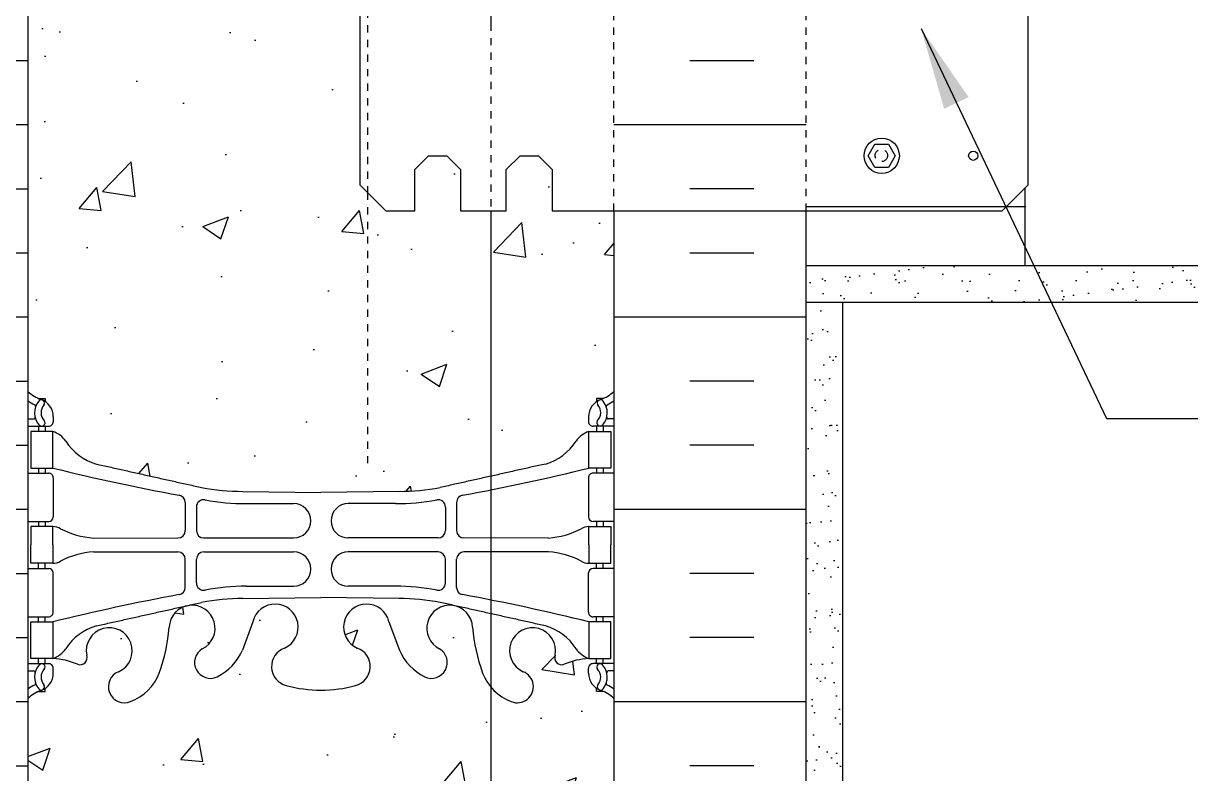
# Model space of a CAD drawing. Header units: inches. Extents: x -99 to -49.8, y 169 to 251.9.
# Drawn here: x -76.98 to -61.04, y 195.07 to 205.31 of the extents above; entities that cross this region are included whole.
import ezdxf

# ---------------------------------------------------------------- set-up
doc = ezdxf.new("R2010")
doc.units = ezdxf.units.IN
doc.header["$LTSCALE"] = 0.5
doc.header["$MEASUREMENT"] = 0
doc.linetypes.add('DASHED2', pattern=[0.375, 0.25, -0.125])
doc.linetypes.add('HIDDEN2', pattern=[0.1875, 0.125, -0.0625])
for name, color, linetype in [('HATCH', 12, 'Continuous'), ('Hidden2', 12, 'HIDDEN2'), ('line25', 2, 'Continuous'), ('LINE3', 3, 'Continuous'), ('LINE50', 5, 'Continuous'), ('LINE9', 9, 'Continuous'), ('TEXT', 4, 'Continuous'), ('Web_Edge', 9, 'Continuous')]:
    doc.layers.add(name, color=color, linetype=linetype)
doc.styles.add('DIM', font='romans.shx', dxfattribs={"width": 0.7})
doc.dimstyles.new('ext_12', dxfattribs={"dimscale": 12, "dimtxt": 0.09375, "dimasz": 0.09375, "dimexe": 0.09375, "dimexo": 0.0625, "dimgap": 0.0625, "dimtad": 1, "dimdec": 1, "dimzin": 3, "dimdsep": 46, "dimlunit": 4, "dimtxsty": 'DIM', "dimcen": 0.09, "dimdle": 0.09375, "dimclrt": 4, "dimadec": 0, "dimazin": 0, "dimtfac": 1, "dimtdec": 1, "dimtmove": 2, "dimatfit": 3, "dimfxl": 1, "dimfrac": 2, "dimtolj": 1, "dimtzin": 0, "dimarcsym": 0})

msp = doc.modelspace()

# ---------------------------------------------------------------- hatches: boundary and pattern name
at = {"layer": 'HATCH'}
h = msp.add_hatch(dxfattribs=at)
h.set_pattern_fill('AR-CONC', color=256, scale=0.5)
h.set_pattern_definition([(49.99999999999999, (0, 0), (3.586300913003767, -0.3137606749129755), [0.375, -4.125]), (355, (0, 0), (-0.693756668065, 3.760960668500059), [0.3, -3.3]), (100.45144446, (0.298858405, -0.02614672), (2.89254423363556, 3.447199954843147), [0.3187009599999999, -3.505710559999999]), (46.18420000000001, (0, 1), (5.336206653357862, -0.8275964039653827), [0.5625, -6.1875]), (96.63563549, (0.444683725, 0.931033465), (4.673309728371142, 4.870593003872752), [0.47805171, -5.258568799999999]), (351.1841639899999, (0, 1), (4.673309725273866, 4.870593001349951), [0.45, -4.950000005]), (21, (0.5, 0.75), (2.984535260592308, -2.013094453326694), [0.375, -4.125]), (326.0000000000001, (0.5, 0.75), (1.216576659607909, 3.625750225234265), [0.3, -3.3]), (71.45144474, (0.74871127, 0.58224213), (4.201111883649856, 1.612655764031769), [0.31870095, -3.50571056]), (37.50000000000001, (0, 0), (0.06079927658645334, 1.664469269156557), [0, -3.26, 0, -3.35, 0, -3.3125]), (7.499999999999999, (0, 0), (1.315347687210743, 1.972058559411801), [0, -1.91, 0, -3.185, 0, -1.2625]), (327.5, (-1.115, 0), (2.669112180862045, -0.1127743586718988), [0, -1.25, 0, -3.9, 0, -5.175]), (317.5, (-1.615, 0), (2.915930846711931, 0.5005249116615886), [0, -1.625, 0, -2.59, 0, -3.675])])
edge = h.paths.add_edge_path()
edge.add_arc((-69.26296042968272, 187.4750825603496), 0.4999999999999817, 46.21088882983793, 66.42182151813208)
edge.add_line((-69.0629604296534, 187.9333401298324), (-69.15296042965396, 187.9333401298255))
edge.add_line((-69.15296042965396, 187.9333401298255), (-69.15296042965669, 187.9750661897496))
edge.add_arc((-69.01296042967272, 188.1821893415326), 0.2500000000000103, 180.0000000030875, 235.94420226186742, ccw=False)
edge.add_line((-69.26296042967273, 188.1821893415191), (-69.26296042967637, 188.2496893415292))
edge.add_arc((-69.20046042967637, 188.2496893415326), 0.06250000000000001, 89.99999999998698, 180.0000000031006, ccw=False)
edge.add_line((-69.20046042967635, 188.3121893415326), (-69.15296042967852, 188.3121893415326))
edge.add_line((-69.15296042967852, 188.3121893415326), (-69.15296042968306, 188.3821893415326))
edge.add_line((-69.15296042968306, 188.3821893415326), (-69.25796042966778, 188.3821893415326))
edge.add_arc((-69.13555177851063, 188.7247932040528), 0.3638149041640495, 214.977513748053, 250.3387412735769, ccw=False)
edge.add_arc((-70.05867067382874, 188.1135631527183), 0.7434990637615243, 32.79191652787925, 73.8107114572156)
edge.add_spline(control_points=[(-69.85137452954145, 188.8275793754876), (-71.28882452954134, 189.1480393754876)], knot_values=[0, 0, 1, 1], degree=1, periodic=0)
edge.add_arc((-71.84516237756515, 186.2164345678702), 2.983926699701151, 79.25461642973025, 90.09946546446804)
edge.add_line((-71.85034247125739, 189.2003567712493), (-72.91695743279402, 189.216109270678))
edge.add_line((-72.91695743279402, 189.216109270678), (-73.98357239433068, 189.2003567712493))
edge.add_arc((-73.98875248802287, 186.2164345678702), 2.983926699701151, 89.90053453553307, 100.7453835702698)
edge.add_spline(control_points=[(-74.54509033604667, 189.1480393754876), (-75.98254033604657, 188.8275793754876)], knot_values=[0, 0, 1, 1], degree=1, periodic=0)
edge.add_arc((-75.77524419175927, 188.1135631527183), 0.7434990637615243, 106.1892885427844, 147.2080834721104)
edge.add_arc((-76.6983630870774, 188.7247932040528), 0.3638149041640544, 289.6612587264252, 325.0224862519694, ccw=False)
edge.add_line((-76.57595443592024, 188.3821893415326), (-76.68095443590495, 188.3821893415326))
edge.add_line((-76.68095443590495, 188.3821893415326), (-76.6809544359095, 188.3121893415326))
edge.add_line((-76.6809544359095, 188.3121893415326), (-76.63345443591166, 188.3121893415326))
edge.add_arc((-76.63345443591164, 188.2496893415326), 0.06250000000000001, -3.100581125181634e-09, 90.00000000001302, ccw=False)
edge.add_line((-76.57095443591164, 188.2496893415292), (-76.57095443591528, 188.1821893415191))
edge.add_arc((-76.82095443591527, 188.1821893415326), 0.2499999999999903, 304.05579773812724, 359.9999999969125, ccw=False)
edge.add_line((-76.68095443593133, 187.9750661897496), (-76.68095443593405, 187.9333401298255))
edge.add_line((-76.68095443593405, 187.9333401298255), (-76.77095443593461, 187.9333401298324))
edge.add_arc((-76.57095443590529, 187.4750825603496), 0.4999999999999814, 113.5781784818679, 133.7891111703084)
edge.add_line((-76.91695743279446, 187.8360284373778), (-76.91695743279446, 186.3176241267081))
edge.add_line((-76.91695743279446, 186.3176241267081), (-74.01610532066745, 186.3176241267081))
edge.add_line((-74.01610532066745, 186.3176241267081), (-73.01610532066745, 187.3176241267081))
edge.add_line((-73.01610532066745, 187.3176241267081), (-73.01610532066745, 185.3176241267081))
edge.add_line((-73.01610532066745, 185.3176241267081), (-72.01610532066745, 186.3176241267081))
edge.add_line((-72.01610532066745, 186.3176241267081), (-68.91695743279448, 186.3176241267081))
edge.add_line((-68.91695743279448, 186.3176241267081), (-68.91695743279448, 187.8360284373787))
h.paths.add_polyline_path([(-68.91695743279448, 194.0627590253792), (-68.91695743279398, 196.0971678050718, 0.08841615068645434), (-69.06296042965344, 196.1944794975259), (-69.15296042965399, 196.194479497519), (-69.15296042965672, 196.2362055574432, -0.2490694201798125), (-69.26296042967276, 196.4433287092126), (-69.2629604296764, 196.5108287092227, -0.4142135623889365), (-69.20046042967638, 196.5733287092261), (-69.15296042967854, 196.5733287092261), (-69.15296042968309, 196.6433287092261), (-69.25796042966839, 196.6433287092261, 0.08534784463998105), (-69.58741995221318, 196.5678101274881, -0.6696014941106417), (-69.71992235096346, 196.6880918241859, 2.087231407567944), (-70.15382178088612, 196.4632745659378, -1), (-70.31725035228916, 196.0547514918659, -0.2134499129915438), (-70.70947611306768, 196.4439519588495, -0.06822591722317979), (-70.8451739359322, 197.0718185008786, 1.75317091024265), (-71.29611152784673, 196.775210365644, -0.9407930192578456), (-71.49962406452543, 196.3919471457633, -0.1730747606229026), (-71.84553238706185, 196.7586041852713), (-71.98817022924167, 197.1454490410034, 1.612473537245968), (-72.41971339376305, 196.7858608412993, -0.7348724129875202), (-72.44281699735308, 196.2748219945952, -0.06847526280401155), (-72.91695743279391, 196.2127590253792, -0.0684752628042168), (-73.39109786823613, 196.2748219945956, -0.7348724129851627), (-73.41420147182541, 196.7858608412992, 1.612473537247223), (-73.8457446363464, 197.1454490410034), (-73.98838247852622, 196.7586041852713, -0.1730747606229988), (-74.33429080106288, 196.3919471457632, -0.9407930192584032), (-74.5378033377411, 196.7752103656441, 1.753170910243025), (-74.9887409296559, 197.0718185008782, -0.06822591722314142), (-75.12443875252039, 196.4439519588495, -0.2134499129908853), (-75.51666451329736, 196.0547514918665, -1), (-75.68009308470229, 196.4632745659376, 2.08723140756924), (-76.11399251462463, 196.688091824186, -0.6696014941072908), (-76.24649491337414, 196.5678101274877, 0.08534784464018956), (-76.57595443591968, 196.6433287092261), (-76.68095443590498, 196.6433287092261), (-76.68095443590953, 196.5733287092261), (-76.63345443591169, 196.5733287092261, -0.4142135623889448), (-76.57095443591167, 196.5108287092227), (-76.57095443591531, 196.4433287092126, -0.2490694201798239), (-76.68095443593135, 196.2362055574432), (-76.68095443593408, 196.194479497519), (-76.77095443593463, 196.1944794975259, 0.08841615068673743), (-76.91695743279449, 196.0971678050714), (-76.91695743279449, 194.0627590253792), (-76.91695743279448, 192.0283502456871, 0.08841615068675071), (-76.77095443593461, 191.9310385532325), (-76.68095443593405, 191.9310385532394), (-76.68095443593133, 191.8893124933153, -0.2490694201798112), (-76.57095443591528, 191.6821893415458), (-76.57095443591164, 191.6146893415357, -0.4142135623889407), (-76.63345443591166, 191.5521893415323), (-76.6809544359095, 191.5521893415323), (-76.68095443590495, 191.4821893415323), (-76.57595443591964, 191.4821893415323, 0.08534784463994134), (-76.246494913375, 191.5577079232703, -0.6696014941110767), (-76.11399251462457, 191.4374262265725, 2.08723140756614), (-75.68009308470154, 191.6622434848205, -1), (-75.5166645132976, 192.070766558892, -0.2134499129909198), (-75.12443875252045, 191.6815660919091, -0.06822591722321909), (-74.98874092965583, 191.0536995498797, 1.753170910241703), (-74.53780333774114, 191.3503076851143, -0.9407930192583428), (-74.33429080106279, 191.7335709049952, -0.1730747606229149), (-73.98838247852626, 191.3669138654873), (-73.84574463634634, 190.9800690097551, 1.612473537246518), (-73.41420147182522, 191.3396572094592, -0.734872412986799), (-73.3910978682352, 191.8506960561631, -0.06847526280406452), (-72.91695743279402, 191.9127590253792, -0.06847526280406131), (-72.44281699735285, 191.8506960561631, -0.7348724129867691), (-72.41971339376275, 191.3396572094592, 1.612473537246661), (-71.98817022924167, 190.9800690097551), (-71.84553238706175, 191.3669138654873, -0.173074760623042), (-71.49962406452488, 191.7335709049954, -0.9407930192578118), (-71.2961115278469, 191.3503076851143, 1.7531709102408), (-70.8451739359322, 191.0536995498794, -0.06822591722324756), (-70.70947611306757, 191.6815660919091, -0.2134499129907827), (-70.31725035229074, 192.0707665588919, -1), (-70.15382178088632, 191.6622434848206, 2.087231407567177), (-69.71992235096344, 191.4374262265726, -0.6696014941048448), (-69.58741995221435, 191.5577079232709, 0.08534784464030597), (-69.25796042966837, 191.4821893415323), (-69.15296042968306, 191.4821893415323), (-69.15296042967852, 191.5521893415323), (-69.20046042967635, 191.5521893415323, -0.4142135623889365), (-69.26296042967637, 191.6146893415357), (-69.26296042967273, 191.6821893415458, -0.2490694201798226), (-69.15296042965669, 191.8893124933153), (-69.15296042965396, 191.9310385532394), (-69.0629604296534, 191.9310385532325, 0.08841615068609064), (-68.91695743279448, 192.0283502456862)])
edge = h.paths.add_edge_path()
edge.add_line((-72.3859744296058, 203.1091091947822), (-72.3859744296058, 207.2082673504387))
edge.add_line((-72.3859744296058, 207.2082673504387), (-72.91695743279399, 207.216109270678))
edge.add_line((-72.91695743279399, 207.216109270678), (-73.98357239433076, 207.2003567712493))
edge.add_arc((-73.98875248802293, 204.2164345678702), 2.983926699701129, 89.90053453553361, 100.7453835702683)
edge.add_spline(control_points=[(-74.5450903360467, 207.1480393754876), (-75.9825403360466, 206.8275793754876)], knot_values=[0, 0, 1, 1], degree=1, periodic=0)
edge.add_arc((-75.77524419175928, 206.1135631527183), 0.7434990637615244, 106.1892885427834, 147.2080834721031)
edge.add_arc((-76.69836308707744, 206.7247932040528), 0.3638149041640706, 289.66125872642726, 325.02248625198683, ccw=False)
edge.add_line((-76.57595443592027, 206.3821893415326), (-76.68095443590498, 206.3821893415326))
edge.add_line((-76.68095443590498, 206.3821893415326), (-76.68095443590953, 206.3121893415326))
edge.add_line((-76.68095443590953, 206.3121893415326), (-76.63345443591169, 206.3121893415326))
edge.add_arc((-76.63345443591167, 206.2496893415326), 0.06250000000000001, -3.100581125181634e-09, 90.00000000001302, ccw=False)
edge.add_line((-76.57095443591167, 206.2496893415292), (-76.57095443591531, 206.1821893415191))
edge.add_arc((-76.8209544359153, 206.1821893415326), 0.2499999999999885, 304.05579773812724, 359.9999999969125, ccw=False)
edge.add_line((-76.68095443593135, 205.9750661897496), (-76.68095443593408, 205.9333401298255))
edge.add_line((-76.68095443593408, 205.9333401298255), (-76.77095443593463, 205.9333401298324))
edge.add_arc((-76.5709544359053, 205.4750825603496), 0.4999999999999971, 113.5781784818679, 133.7891111703096)
edge.add_line((-76.91695743279449, 205.8360284373778), (-76.91695743279449, 200.2894896133806))
edge.add_arc((-76.57095443590532, 200.6504354904089), 0.4999999999999974, 226.2108888296916, 246.4218215181336)
edge.add_line((-76.77095443593463, 200.1921779209261), (-76.68095443593408, 200.1921779209329))
edge.add_line((-76.68095443593408, 200.1921779209329), (-76.68095443593135, 200.1504518610088))
edge.add_arc((-76.82095443591533, 199.9433287092259), 0.2500000000000085, 3.087507138843648e-09, 55.94420226186742, ccw=False)
edge.add_line((-76.57095443591531, 199.9433287092394), (-76.57095443591167, 199.8758287092293))
edge.add_arc((-76.63345443591167, 199.8758287092259), 0.06250000000000001, -90.00000000001302, 3.100524281762773e-09, ccw=False)
edge.add_line((-76.63345443591169, 199.8133287092259), (-76.68095443590953, 199.8133287092259))
edge.add_line((-76.68095443590953, 199.8133287092259), (-76.68095443590498, 199.7433287092259))
edge.add_line((-76.68095443590498, 199.7433287092259), (-76.57595443592027, 199.7433287092259))
edge.add_arc((-76.69836308707748, 199.4007248467057), 0.3638149041640706, 34.97751374790272, 70.33874127356643, ccw=False)
edge.add_arc((-75.7752441917593, 200.0119548980402), 0.7434990637615243, 212.7919165279498, 253.8107114572178)
edge.add_spline(control_points=[(-75.9825403360466, 199.2979386752708), (-74.5450903360467, 198.9774786752708)], knot_values=[0, 0, 1, 1], degree=1, periodic=0)
edge.add_arc((-73.9887524880229, 201.9090834828881), 2.983926699701062, 259.2546164297302, 270.0994654644683)
edge.add_line((-73.98357239433064, 198.9251612795092), (-72.91695743279408, 198.9094087800805))
edge.add_line((-72.91695743279408, 198.9094087800805), (-71.85034247125742, 198.9251612795092))
edge.add_arc((-71.84516237756517, 201.9090834828882), 2.983926699701136, 269.900534535532, 280.7453835702698)
edge.add_spline(control_points=[(-71.28882452954137, 198.9774786752708), (-69.85137452954147, 199.2979386752708)], knot_values=[0, 0, 1, 1], degree=1, periodic=0)
edge.add_arc((-70.05867067382876, 200.0119548980402), 0.7434990637615241, 286.1892885427833, 327.2080834721286)
edge.add_arc((-69.13555177851063, 199.4007248467056), 0.3638149041640706, 109.66125872642581, 145.0224862519285, ccw=False)
edge.add_line((-69.2579604296678, 199.7433287092259), (-69.15296042968309, 199.7433287092259))
edge.add_line((-69.15296042968309, 199.7433287092259), (-69.15296042967854, 199.8133287092259))
edge.add_line((-69.15296042967854, 199.8133287092259), (-69.20046042967638, 199.8133287092259))
edge.add_arc((-69.2004604296764, 199.8758287092259), 0.06250000000000001, 179.9999999968994, 270.000000000013, ccw=False)
edge.add_line((-69.2629604296764, 199.8758287092293), (-69.26296042967276, 199.9433287092394))
edge.add_arc((-69.01296042967277, 199.9433287092259), 0.2499999999999884, 124.05579773812721, 179.9999999969125, ccw=False)
edge.add_line((-69.15296042965672, 200.1504518610088), (-69.15296042965399, 200.1921779209329))
edge.add_line((-69.15296042965399, 200.1921779209329), (-69.06296042965344, 200.1921779209261))
edge.add_arc((-69.26296042968275, 200.6504354904089), 0.499999999999998, 293.5781784818664, 313.7891111704985)
edge.add_line((-68.91695743279237, 200.2894896133817), (-68.91695743279237, 202.755555804189))
edge.add_line((-68.91695743279237, 202.755555804189), (-69.76097442960557, 202.7555558041891))
edge.add_line((-69.76097442960557, 202.7555558041891), (-69.76097442960557, 203.318055804189))
edge.add_line((-69.76097442960557, 203.318055804189), (-69.94847442960557, 203.505555804189))
edge.add_line((-69.94847442960557, 203.505555804189), (-70.19847442960557, 203.5055558041891))
edge.add_line((-70.19847442960557, 203.5055558041891), (-70.38597442960557, 203.3180558041891))
edge.add_line((-70.38597442960557, 203.3180558041891), (-70.38597442960557, 202.7555558041891))
edge.add_line((-70.38597442960557, 202.7555558041891), (-71.0109744296056, 202.7555558041891))
edge.add_line((-71.0109744296056, 202.7555558041891), (-71.01097442960557, 203.318055804189))
edge.add_line((-71.01097442960557, 203.318055804189), (-71.19847442960557, 203.505555804189))
edge.add_line((-71.19847442960557, 203.505555804189), (-71.44847442960557, 203.505555804189))
edge.add_line((-71.44847442960557, 203.505555804189), (-71.63597442960557, 203.318055804189))
edge.add_line((-71.63597442960557, 203.318055804189), (-71.63597442960557, 202.7555558041891))
edge.add_line((-71.63597442960557, 202.7555558041891), (-72.03242103901246, 202.7555558041888))
edge.add_line((-72.03242103901246, 202.7555558041888), (-72.3859744296058, 203.1091091947822))
edge = h.paths.add_edge_path(flags=17)
edge.add_spline(control_points=[(-69.87695743279173, 206.833282737118), (-71.28882452954137, 207.1480393754876)], knot_values=[0.01779742130178727, 0.01779742130178727, 1, 1], degree=1, periodic=0)
edge.add_arc((-71.84516237756564, 204.2164345678703), 2.983926699701185, 79.25461642972067, 80.97247137817307)
edge.add_line((-71.37695743279173, 207.1633995623822), (-71.3769574327917, 205.5627590253793))
edge.add_line((-71.3769574327917, 205.5627590253793), (-71.1269574327917, 205.3127590253793))
edge.add_line((-71.1269574327917, 205.3127590253793), (-70.12695743279173, 205.3127590253793))
edge.add_line((-70.12695743279173, 205.3127590253793), (-69.87695743279173, 205.5627590253793))
edge.add_line((-69.87695743279173, 205.5627590253793), (-69.87695743279173, 206.833282737118))
h.paths.add_polyline_path([(-68.79195743279229, 210.9966832688065), (-68.79195743279229, 212.0627590253791), (-77.04195743279458, 212.0627590253793), (-77.04195743279458, 210.9966832688066), (-76.45865773388859, 210.4133835699004), (-73.5112890930211, 209.8871757181858, -0.02347936990630944), (-73.37416105335791, 209.8552359864414, -0.06596473459090901), (-72.91695743279315, 209.9127590253792, -0.06847526280372124), (-72.44281699735431, 209.8506960561635, -0.7348724129901689), (-72.41971339376344, 209.3396572094589, 0.1205115288224305), (-72.53781977591731, 209.2488615759505, -0.09306446429773156), (-72.31901634665044, 208.7403448084114, 0.3704972861511366), (-71.98817022924167, 208.9800690097551), (-71.84553238706185, 209.3669138654871, -0.1730747606232576), (-71.4996240645245, 209.7335709049955, -0.9407930192563716), (-71.2961115278473, 209.3503076851142, 1.753170910239716), (-70.84517393593222, 209.0536995498795, -0.06822591722319189), (-70.70947611306775, 209.6815660919087, -0.2134499129900382), (-70.31725035229294, 210.0707665588911, -1), (-70.15382178088626, 209.6622434848206, 2.087231407567714), (-69.71992235096349, 209.4374262265726, -0.6696014941007381), (-69.58741995221526, 209.5577079232713, 0.08534784464054589), (-69.2579604296684, 209.4821893415323), (-69.15296042968309, 209.4821893415323), (-69.15296042967854, 209.5521893415324), (-69.20046042967638, 209.5521893415323, -0.4142135623889656), (-69.2629604296764, 209.6146893415357), (-69.26296042967276, 209.6821893415458, -0.2490694201798201), (-69.15296042965672, 209.8893124933153), (-69.15296042965399, 209.9310385532394), (-69.06296042965344, 209.9310385532325, 0.08841615068758168), (-68.91695743279237, 210.0283502456882), (-68.91695743279237, 210.5627590253791), (-68.79195743279229, 210.5627590253791), (-68.79195743279229, 210.8199065735085), (-69.79954628218383, 209.8123177241152), (-69.92824584453581, 209.7720065094149), (-69.88793462983637, 209.900706071762)])
h.paths.add_polyline_path([(-73.511289093023, 209.8871757181862), (-76.4586577338886, 210.4133835699004), (-75.9459802357505, 209.9007060717621), (-75.90566902105105, 209.772006509415), (-76.03436858340304, 209.8123177241153), (-76.67385454795102, 210.4518036886645), (-76.91695743279449, 210.4952060120133), (-76.91695743279449, 210.0283502456871, 0.08841615068673454), (-76.77095443593463, 209.9310385532325), (-76.68095443593408, 209.9310385532394), (-76.68095443593135, 209.8893124933153, -0.2490694201798088), (-76.57095443591531, 209.6821893415458), (-76.57095443591167, 209.6146893415357, -0.4142135623889365), (-76.63345443591169, 209.5521893415323), (-76.68095443590953, 209.5521893415323), (-76.68095443590498, 209.4821893415323), (-76.57595443591966, 209.4821893415323, 0.0853478446399523), (-76.24649491337497, 209.5577079232704, -0.6696014941121263), (-76.11399251462466, 209.4374262265723, 2.087231407574027), (-75.68009308470343, 209.6622434848213, -1), (-75.51666451330009, 210.070766558893, -0.2134499129923061), (-75.12443875252013, 209.6815660919082, -0.06822591722312163), (-74.98874092965586, 209.0536995498796, 1.753170910240549), (-74.53780333774087, 209.3503076851142, -0.9407930192584124), (-74.33429080106386, 209.7335709049957, -0.1730747606233705), (-73.98838247852622, 209.3669138654871), (-73.8457446363464, 208.9800690097551, 1.612473537250082), (-73.41420147182622, 209.3396572094596, -0.7348724129833379), (-73.39109786823653, 209.8506960561628, -0.002499239268321315), (-73.37416105335792, 209.8552359864414, 0.02347936990662765)])
edge = h.paths.add_edge_path()
edge.add_arc((-69.26296042968056, 235.3616975239035), 0.5000000000000095, 46.210888829839, 66.42182151813486)
edge.add_line((-69.06296042965126, 235.8199550933863), (-69.1529604296518, 235.8199550933794))
edge.add_line((-69.1529604296518, 235.8199550933794), (-69.15296042965453, 235.8616811533036))
edge.add_arc((-69.01296042967056, 236.0688043050865), 0.2500000000000104, 180.0000000030875, 235.94420226186742, ccw=False)
edge.add_line((-69.26296042967057, 236.068804305073), (-69.26296042967421, 236.1363043050831))
edge.add_arc((-69.20046042967421, 236.1363043050865), 0.06250000000000001, 89.99999999998698, 180.0000000030745, ccw=False)
edge.add_line((-69.2004604296742, 236.1988043050865), (-69.15296042967636, 236.1988043050865))
edge.add_line((-69.15296042967636, 236.1988043050865), (-69.1529604296809, 236.2688043050865))
edge.add_line((-69.1529604296809, 236.2688043050865), (-69.25796042966562, 236.2688043050865))
edge.add_arc((-69.13555177850806, 236.6114081676066), 0.3638149041640513, 214.9775137469862, 250.3387412735083, ccw=False)
edge.add_arc((-70.05867067382658, 236.0001781162722), 0.7434990637615252, 32.79191652837439, 73.81071145722042)
edge.add_spline(control_points=[(-69.85137452953929, 236.7141943390415), (-71.28882452953918, 237.0346543390415)], knot_values=[0, 0, 1, 1], degree=1, periodic=0)
edge.add_arc((-71.84516237756299, 234.1030495314241), 2.983926699701161, 79.25461642972955, 90.0994654644664)
edge.add_line((-71.85034247125515, 237.0869717348032), (-72.9169574327919, 237.1027242342319))
edge.add_line((-72.9169574327919, 237.1027242342319), (-73.98357239432832, 237.0869717348032))
edge.add_arc((-73.98875248802068, 234.1030495314242), 2.983926699701087, 89.9005345355298, 100.7453835702735)
edge.add_spline(control_points=[(-74.54509033604451, 237.0346543390415), (-75.98254033604441, 236.7141943390415)], knot_values=[0, 0, 1, 1], degree=1, periodic=0)
edge.add_arc((-75.77524419175705, 236.0001781162722), 0.7434990637615253, 106.1892885427918, 147.2080834720351)
edge.add_arc((-76.69836308707525, 236.6114081676067), 0.3638149041640558, 289.66125872642726, 325.0224862521296, ccw=False)
edge.add_line((-76.57595443591808, 236.2688043050865), (-76.68095443590279, 236.2688043050865))
edge.add_line((-76.68095443590279, 236.2688043050865), (-76.68095443590734, 236.1988043050865))
edge.add_line((-76.68095443590734, 236.1988043050865), (-76.6334544359095, 236.1988043050865))
edge.add_arc((-76.63345443590948, 236.1363043050865), 0.06250000000000001, -3.074489995924523e-09, 90.00000000001302, ccw=False)
edge.add_line((-76.57095443590948, 236.1363043050831), (-76.57095443591312, 236.068804305073))
edge.add_arc((-76.82095443591311, 236.0688043050865), 0.2499999999999903, 304.05579773812724, 359.9999999969125, ccw=False)
edge.add_line((-76.68095443592917, 235.8616811533036), (-76.6809544359319, 235.8199550933794))
edge.add_line((-76.6809544359319, 235.8199550933794), (-76.77095443593244, 235.8199550933863))
edge.add_arc((-76.57095443590313, 235.3616975239035), 0.5000000000000094, 113.5781784818651, 133.7891111703061)
edge.add_line((-76.9169574327923, 235.7226434009318), (-76.9169574327923, 232.9493739889332))
edge.add_line((-76.9169574327923, 232.9493739889332), (-75.2919574327923, 232.9493739889333))
edge.add_line((-75.2919574327923, 232.9493739889333), (-75.2919574327923, 232.9993739889333))
edge.add_line((-75.2919574327923, 232.9993739889333), (-73.34195743279248, 232.9993739889333))
edge.add_arc((-73.34195743279248, 233.1243739889333), 0.125, 270, 360)
edge.add_line((-73.21695743279248, 233.1243739889333), (-73.21695743279248, 233.1993739889336))
edge.add_arc((-72.91695743279253, 233.1993739889336), 0.2999999999999545, 0, 180, ccw=False)
edge.add_line((-72.61695743279257, 233.1993739889336), (-72.61695743279257, 233.1243739889333))
edge.add_arc((-72.49195743279257, 233.1243739889333), 0.1250000000000009, 180, 270)
edge.add_line((-72.49195743279257, 232.9993739889333), (-70.5419574327923, 232.9993739889333))
edge.add_line((-70.5419574327923, 232.9993739889333), (-70.5419574327923, 232.9493739889335))
edge.add_line((-70.5419574327923, 232.9493739889335), (-68.9169574327923, 232.9493739889336))
edge.add_line((-68.9169574327923, 232.9493739889336), (-68.9169574327923, 235.7226434009326))
h.paths.add_polyline_path([(-68.9169574327923, 241.9493739889331), (-68.9169574327923, 243.9837827686262, 0.08841615068610353), (-69.06296042965127, 244.0810944610798), (-69.1529604296518, 244.081094461073), (-69.15296042965453, 244.1228205209971, -0.2490694201798143), (-69.26296042967057, 244.3299436727665), (-69.26296042967421, 244.3974436727767, -0.4142135623889365), (-69.2004604296742, 244.45994367278), (-69.15296042967636, 244.45994367278), (-69.1529604296809, 244.52994367278), (-69.25796042966616, 244.52994367278, 0.08534784464038232), (-69.5874199522124, 244.4544250910413, -0.6696014941375972), (-69.71992235095999, 244.5747067877462, 2.087231407517782), (-70.15382178088858, 244.3498895294936, -1), (-70.31725035234123, 243.9413664554403, -0.2134499129697651), (-70.70947611306606, 244.330566922405, -0.0682259172229921), (-70.84517393593, 244.9584334644324, 1.753170910265039), (-71.29611152783764, 244.6618253291937, -0.9407930192416205), (-71.4996240645251, 244.2785621093182, -0.1730747606222016), (-71.84553238705968, 244.6452191488253), (-71.98817022923949, 245.0320640045572, 1.612473537237519), (-72.41971339376329, 244.6724758048541, -0.7348724130204608), (-72.44281699737, 244.161436958144, -0.06847526280073828), (-72.91695743278868, 244.0993739889331, -0.06847526280343354), (-73.39109786822571, 244.1614369581473, -0.7348724130104817), (-73.41420147181634, 244.6724758048561, 1.612473537225608), (-73.8457446363442, 245.0320640045573), (-73.98838247852404, 244.6452191488252, -0.1730747606206864), (-74.33429080105448, 244.2785621093199, -0.9407930192736779), (-74.53780333773946, 244.6618253291978, 1.753170910243384), (-74.98874092965367, 244.9584334644327, -0.0682259172232329), (-75.12443875251833, 244.3305669224031, -0.2134499129935072), (-75.5166645133017, 243.9413664554178, -1), (-75.68009308471038, 244.349889529487, 2.087231407608283), (-76.11399251462305, 244.5747067877415, -0.6696014941921857), (-76.24649491338927, 244.4544250910489, 0.08534784463543163), (-76.57595443591742, 244.52994367278), (-76.68095443590279, 244.52994367278), (-76.68095443590734, 244.45994367278), (-76.6334544359095, 244.45994367278, -0.4142135623889219), (-76.57095443590948, 244.3974436727767), (-76.57095443591312, 244.3299436727665, -0.2490694201798144), (-76.68095443592917, 244.1228205209971), (-76.6809544359319, 244.081094461073), (-76.77095443593242, 244.0810944610798, 0.08841615068673704), (-76.9169574327923, 243.9837827686253), (-76.9169574327923, 241.9493739889331), (-76.9169574327923, 239.914965209241, 0.08841615068673754), (-76.77095443593245, 239.8176535167864), (-76.6809544359319, 239.8176535167933), (-76.68095443592917, 239.7759274568692, -0.2490694201798218), (-76.57095443591312, 239.5688043050997), (-76.57095443590948, 239.5013043050896, -0.4142135623889365), (-76.6334544359095, 239.4388043050863), (-76.68095443590734, 239.4388043050863), (-76.68095443590279, 239.3688043050863), (-76.57595443591751, 239.3688043050863, 0.08534784463843559), (-76.2464949133783, 239.4443228868217, -0.6696014941228596), (-76.11399251462198, 239.3240411901286, 2.08723140757684), (-75.68009308469969, 239.5488584483745, -1), (-75.51666451334891, 239.9573815224661, -0.2134499130130259), (-75.12443875251826, 239.568181055463, -0.06822591722306699), (-74.98874092965374, 238.940314513435, 1.753170910240793), (-74.5378033377373, 239.2369226486672, -0.9407930192702132), (-74.3342908010489, 239.6201858685431, -0.1730747606183956), (-73.98838247852409, 239.2535288290412), (-73.8457446363442, 238.866683973309, 1.612473537256133), (-73.41420147182583, 239.2262721730141, -0.7348724128753228), (-73.39109786830308, 239.7373110196979, -0.06847526281426061), (-72.91695743279327, 239.7993739889332, -0.06847526280502633), (-72.44281699734555, 239.7373110197157, -0.7348724129810951), (-72.41971339376163, 239.2262721730127, 1.612473537243395), (-71.98817022923951, 238.8666839733089), (-71.84553238705959, 239.2535288290412, -0.1730747606240959), (-71.49962406451985, 239.6201858685505, -0.9407930192532266), (-71.29611152784284, 239.2369226486692, 1.753170910275227), (-70.84517393592935, 238.9403145134422, -0.06822591722276297), (-70.70947611306383, 239.5681810554671, -0.213449912994966), (-70.31725035227457, 239.9573815224514, -1), (-70.15382178084236, 239.5488584483929, 2.087231407738955), (-69.7199223509597, 239.3240411901221, -0.6696014940496519), (-69.58741995222826, 239.4443228868315, 0.08534784464471418), (-69.25796042966618, 239.3688043050863), (-69.1529604296809, 239.3688043050863), (-69.15296042967636, 239.4388043050863), (-69.20046042967418, 239.4388043050863, -0.4142135623890114), (-69.26296042967421, 239.5013043050896), (-69.26296042967057, 239.5688043050997, -0.2490694201798143), (-69.15296042965453, 239.7759274568692), (-69.1529604296518, 239.8176535167933), (-69.06296042965124, 239.8176535167864, 0.08841615068609969), (-68.9169574327923, 239.9149652092401)])
h = msp.add_hatch(dxfattribs=at)
h.set_pattern_fill('INSUL', color=256, scale=7, style=0)
h.set_pattern_definition([(0, (-3003.078539144279, -202.9467550373324), (0, 2.625), []), (0, (-3003.078539144279, -202.0717550373324), (0, 2.625), [0.875, -0.875]), (0, (-3003.078539144279, -201.1967550373324), (0, 2.625), [0.875, -0.875])])
h.paths.add_polyline_path([(-79.54195743279449, 194.0627590253792), (-79.10445743279449, 194.0627590253792), (-79.10445743279449, 194.5627590253792), (-77.60445743279449, 194.5627590253792), (-77.60445743279449, 194.0627590253792), (-76.91695743279449, 194.0627590253792), (-76.91695743279449, 210.5627590253792), (-79.54195743279449, 210.5627590253792)])
h = msp.add_hatch(dxfattribs=at)
h.set_pattern_fill('AR-SAND', color=256, scale=0.25, style=0)
h.set_pattern_definition([(37.50000000000001, (-177.387052597231, 81.63526676398682), (-0.01574833952740204, 0.4817059422532897), [0, -0.38, 0, -0.425, 0, -0.40625]), (7.499999999999999, (-177.387052597231, 81.63526676398682), (0.4424441763169318, 0.7055365163074351), [0, -0.205, 0, -0.3425, 0, -0.13125]), (327.5, (-177.694552597231, 81.63526676398682), (0.7785354654378738, 0.001414763384241124), [0, -0.125, 0, -0.45, 0, -0.5875]), (317.5, (-177.694552597231, 81.63526676398682), (0.7515316511430733, 0.2194188912335623), [0, -0.0625, 0, -0.295, 0, -0.3375])])
h.paths.add_polyline_path([(-56.87937318540075, 201.5055558041889), (-56.87937318540074, 202.0055558041889), (-66.3009744296062, 202.0055558041889), (-66.30097442960619, 201.5055558041889)])
h = msp.add_hatch(dxfattribs=at)
h.set_pattern_fill('AR-SAND', color=256, scale=0.25, style=0)
h.set_pattern_definition([(37.50000000000001, (0.6766743495207237, 18.2879006292593), (-0.01574833952740204, 0.4817059422532897), [0, -0.38, 0, -0.425, 0, -0.40625]), (7.499999999999999, (0.6766743495207237, 18.2879006292593), (0.4424441763169318, 0.7055365163074351), [0, -0.205, 0, -0.3425, 0, -0.13125]), (327.5, (0.3691743495207191, 18.2879006292593), (0.7785354654378738, 0.001414763384241124), [0, -0.125, 0, -0.45, 0, -0.5875]), (317.5, (0.3691743495207191, 18.2879006292593), (0.7515316511430733, 0.2194188912335623), [0, -0.0625, 0, -0.295, 0, -0.3375])])
h.paths.add_polyline_path([(-65.79195743279237, 201.5055558041889), (-66.29195743279466, 201.5055558041889), (-66.29195743279448, 194.0627590253791), (-66.29195743279448, 186.3176241267081), (-65.79195743279237, 186.317624126708)])

# ---------------------------------------------------------------- linework, layer by layer
at = {"layer": 'HATCH', "linetype": 'HIDDEN2'}
msp.add_line((-70.59650681383621, 205.3127590253788), (-70.59650681383621, 202.7555558041886), dxfattribs=at)
at = {"layer": 'HATCH'}
for p, q in [((-67.00537572130925, 204.8032449626679), (-67.88037572130925, 204.8032449626679)), ((-66.29195743279452, 203.9282449626679), (-68.91695743279452, 203.9282449626679)), ((-67.00537572130925, 203.0532449626678), (-67.88037572130925, 203.0532449626678)), ((-67.00537572130925, 202.1782449626679), (-67.88037572130925, 202.1782449626679)), ((-66.29195743279452, 201.3032449626679), (-68.91695743279452, 201.3032449626679)), ((-67.00537572130925, 200.4282449626678), (-67.88037572130925, 200.4282449626678)), ((-67.00537572130925, 199.5532449626679), (-67.88037572130925, 199.5532449626679)), ((-66.29195743279452, 198.6782449626679), (-68.91695743279452, 198.6782449626679)), ((-67.00537572130925, 197.8032449626678), (-67.88037572130925, 197.8032449626678)), ((-67.00537572130925, 196.9282449626679), (-67.88037572130925, 196.9282449626679)), ((-66.29195743279452, 196.0532449626679), (-68.91695743279452, 196.0532449626679)), ((-67.00537572130925, 195.1782449626678), (-67.88037572130925, 195.1782449626678))]:
    msp.add_line(p, q, dxfattribs=at)
at = {"layer": 'Hidden2'}
for p, q in [((-72.28262052300957, 208.0897018975931), (-72.28262052300957, 203.005755288186)), ((-72.28262052300957, 203.005755288186), (-72.28262052300957, 199.3081686755407))]:
    msp.add_line(p, q, dxfattribs=at)
at = {"layer": 'Hidden2', "linetype": 'HIDDEN2'}
msp.add_line((-70.59650681383621, 205.3127590253788), (-70.59650681383621, 202.7555558041886), dxfattribs=at)
at = {"layer": 'line25'}
for p, q in [((-76.91695743279449, 210.5627590253792), (-76.91695743279449, 194.0627590253792)), ((-63.30097442960621, 202.0055558041889), (-63.30097442960621, 203.0691091947814)), ((-68.91695743279237, 202.755555804189), (-68.91695743279237, 194.0627590253792)), ((-66.29195743279237, 202.8127590253791), (-63.29195743279237, 202.8127590253791)), ((-66.30097442960621, 202.0055558041889), (-56.87937318540072, 202.0055558041889))]:
    msp.add_line(p, q, dxfattribs=at)
msp.add_lwpolyline([(-72.3859744296058, 208.402002413596), (-72.3859744296058, 203.1091091947822), (-72.03242103901246, 202.7555558041888), (-71.63597442960557, 202.7555558041891), (-71.63597442960557, 203.318055804189), (-71.44847442960557, 203.505555804189), (-71.19847442960557, 203.505555804189), (-71.01097442960557, 203.318055804189), (-71.0109744296056, 202.7555558041891), (-70.38597442960557, 202.7555558041891), (-70.38597442960557, 203.3180558041891), (-70.19847442960557, 203.5055558041891), (-69.94847442960557, 203.505555804189), (-69.76097442960557, 203.318055804189), (-69.76097442960557, 202.7555558041891), (-63.61452782019867, 202.7555558041889), (-63.26097442960557, 203.109109194782), (-63.26097442960534, 208.4020024135956)], dxfattribs=at)
at = {"layer": 'LINE3'}
for p, q in [((-70.59650681383621, 207.8127590253792), (-70.59650681383621, 205.3127590253788)), ((-70.59650681383621, 202.7555558041886), (-70.59650681383621, 186.3176241267076))]:
    msp.add_line(p, q, dxfattribs=at)
at = {"layer": 'LINE50'}
for p, q in [((-66.29195743279448, 194.0627590253791), (-66.2919574327947, 202.755555804189)), ((-66.29195743279237, 196.1782449626678), (-66.29195743279237, 199.0627590253791))]:
    msp.add_line(p, q, dxfattribs=at)
at = {"layer": 'LINE9', "linetype": 'HIDDEN2'}
for p, q in [((-68.91695743279237, 202.755555804189), (-68.91695743279237, 208.7555558041892)), ((-66.2919574327947, 202.755555804189), (-66.2919574327947, 208.7555558041891))]:
    msp.add_line(p, q, dxfattribs=at)
at = {"layer": 'LINE9'}
for p, q in [((-66.30097442960621, 201.5055558041889), (-56.87937318540072, 201.5055558041889)), ((-65.79195743279237, 186.3176241267081), (-65.79195743279237, 201.5055558041889))]:
    msp.add_line(p, q, dxfattribs=at)
msp.add_lwpolyline([(-65.16828432059876, 203.6656105033628), (-65.07587669694578, 203.5055558041886), (-65.16828432059876, 203.3455011050144), (-65.35309956790555, 203.3455011050144), (-65.4455071915585, 203.5055558041886), (-65.35309956790555, 203.6656105033628)], close=True, dxfattribs=at)
for centre, radius in [((-65.2606919442517, 203.5055558041891), 0.2410072769559657), ((-64.01097442960602, 203.5055558041891), 0.0625)]:
    msp.add_circle(centre, radius, dxfattribs=at)
at = {"layer": 'LINE9', "linetype": 'DASHED2'}
msp.add_circle((-65.26546818447804, 203.5093590621386), 0.08425519608399376, dxfattribs=at)
at = {"layer": 'Web_Edge'}
for p, q in [((-76.77095443593468, 200.1921779209261), (-76.68095443593408, 200.1921779209329)), ((-76.68095443593408, 200.1921779209329), (-76.68095443593135, 200.1504518610088)), ((-69.06296042965339, 200.1921779209261), (-69.15296042965399, 200.1921779209329)), ((-69.15296042965399, 200.1921779209329), (-69.15296042965672, 200.1504518610088)), ((-76.91695743279449, 199.9133287092259), (-76.83907889952586, 199.913328709226)), ((-76.57095443591531, 199.9433287092449), (-76.57095443591167, 199.8758287092287)), ((-69.26296042967276, 199.9433287092449), (-69.2629604296764, 199.8758287092287)), ((-68.91695743279358, 199.9133287092259), (-68.99483596606221, 199.913328709226)), ((-76.91695743279449, 199.8133287092259), (-76.63345443591167, 199.8133287092259)), ((-76.77095443593468, 199.8133287092258), (-76.77095443593468, 199.7433287092259)), ((-76.68095443590953, 199.8133287092258), (-76.68095443590498, 199.7433287092259)), ((-68.91695743279358, 199.8133287092259), (-69.2004604296764, 199.8133287092259)), ((-69.15296042967854, 199.8133287092258), (-69.15296042968309, 199.7433287092259)), ((-69.06296042965339, 199.8133287092258), (-69.06296042965339, 199.7433287092259)), ((-76.77095443593468, 199.2433287092259), (-76.77095443593468, 199.173328709226)), ((-76.68095443587133, 199.2433287092259), (-76.68095443586678, 199.173328709226)), ((-69.15296042971674, 199.2433287092259), (-69.15296042972129, 199.173328709226)), ((-69.06296042965339, 199.2433287092259), (-69.06296042965339, 199.173328709226)), ((-76.91695743279449, 199.1733287092259), (-76.63345443591167, 199.173328709226)), ((-76.57095443591167, 199.110828709226), (-76.57095443591167, 198.575828709226)), ((-69.2629604296764, 199.110828709226), (-69.2629604296764, 198.575828709226)), ((-68.91695743279358, 199.1733287092259), (-69.2004604296764, 199.173328709226)), ((-73.98357239432896, 198.9251612795091), (-72.9169503360469, 198.9094086752708)), ((-71.85034247125911, 198.9251612795091), (-72.91696452954118, 198.9094086752708)), ((-74.76890033604666, 198.7734033893223), (-74.76890033604757, 198.3886395725052)), ((-73.93623790655754, 198.7572769921678), (-73.289356585785, 198.7572769921678)), ((-71.89767695903053, 198.7572769921678), (-72.54455827980307, 198.7572769921678)), ((-71.06501452954141, 198.7734033893223), (-71.0650145295405, 198.3886395725052)), ((-74.61640033604696, 198.7113478455057), (-74.61640033604696, 198.3886395953863)), ((-71.2175145295411, 198.7113478455057), (-71.2175145295411, 198.3886395953863)), ((-76.91695743279449, 198.5133287092259), (-76.63345443591167, 198.513328709226)), ((-76.77095443593514, 198.513328709226), (-76.77095443593514, 198.4433287092261)), ((-76.68095443582403, 198.513328709226), (-76.68095443581949, 198.4433287092261)), ((-68.91695743279358, 198.5133287092259), (-69.2004604296764, 198.513328709226)), ((-69.15296042976404, 198.513328709226), (-69.15296042976858, 198.4433287092261)), ((-69.06296042965293, 198.513328709226), (-69.06296042965293, 198.4433287092261)), ((-76.02323033604686, 198.2878586752708), (-74.86883268865238, 198.2886395953862)), ((-74.51640033604706, 198.2886395953863), (-73.289356585785, 198.2886395953862)), ((-71.31751452954101, 198.2886395953863), (-72.54455827980307, 198.2886395953862)), ((-69.8106845295412, 198.2878586752708), (-70.9650821769357, 198.2886395953862)), ((-76.02323033604686, 198.0987987431812), (-74.86883268865238, 198.0980178230658)), ((-74.51640033604706, 198.0980178230657), (-73.289356585785, 198.0980178230658)), ((-71.31751452954101, 198.0980178230657), (-72.54455827980307, 198.0980178230658)), ((-69.8106845295412, 198.0987987431812), (-70.9650821769357, 198.0980178230658)), ((-76.77095443593514, 197.8733287092259), (-76.77095443593514, 197.9433287092259)), ((-76.68095443582403, 197.873328709226), (-76.68095443581949, 197.9433287092259)), ((-74.76890033604666, 197.6132540291297), (-74.76890033604757, 197.9980178459467)), ((-74.61640033604696, 197.6753095729463), (-74.61640033604696, 197.9980178230657)), ((-71.2175145295411, 197.6753095729463), (-71.2175145295411, 197.9980178230657)), ((-71.06501452954141, 197.6132540291297), (-71.0650145295405, 197.9980178459467)), ((-69.15296042976404, 197.873328709226), (-69.15296042976858, 197.9433287092259)), ((-69.06296042965293, 197.8733287092259), (-69.06296042965293, 197.9433287092259)), ((-76.91695743279449, 197.8733287092261), (-76.63345443591167, 197.873328709226)), ((-76.57095443591167, 197.275828709226), (-76.57095443591167, 197.810828709226)), ((-69.2629604296764, 197.275828709226), (-69.2629604296764, 197.810828709226)), ((-68.91695743279358, 197.8733287092261), (-69.2004604296764, 197.873328709226)), ((-73.93623790655754, 197.6293804262842), (-73.289356585785, 197.6293804262842)), ((-71.89767695903053, 197.6293804262842), (-72.54455827980307, 197.6293804262842)), ((-73.98357239432896, 197.4614961389429), (-72.9169503360469, 197.4772487431811)), ((-71.85034247125911, 197.4614961389429), (-72.91696452954118, 197.4772487431811)), ((-76.91695743279449, 197.2133287092261), (-76.63345443591167, 197.213328709226)), ((-76.77095443593468, 197.1433287092261), (-76.77095443593468, 197.213328709226)), ((-76.68095443587133, 197.1433287092261), (-76.68095443586678, 197.213328709226)), ((-73.84574463634696, 197.1454490410018), (-73.98838247852625, 196.7586041852713)), ((-71.9881702292411, 197.1454490410018), (-71.84553238706182, 196.7586041852713)), ((-68.91695743279358, 197.2133287092261), (-69.2004604296764, 197.213328709226)), ((-69.15296042971674, 197.1433287092261), (-69.15296042972129, 197.213328709226)), ((-69.06296042965339, 197.1433287092261), (-69.06296042965339, 197.213328709226)), ((-76.91695743279449, 196.573328709226), (-76.63345443591167, 196.5733287092261)), ((-76.77095443593468, 196.5733287092262), (-76.77095443593468, 196.6433287092261)), ((-76.68095443590953, 196.5733287092262), (-76.68095443590498, 196.6433287092261)), ((-76.57095443591531, 196.4433287092071), (-76.57095443591167, 196.5108287092233)), ((-69.26296042967276, 196.4433287092071), (-69.2629604296764, 196.5108287092233)), ((-68.91695743279358, 196.573328709226), (-69.2004604296764, 196.5733287092261)), ((-69.15296042967854, 196.5733287092262), (-69.15296042968309, 196.6433287092261)), ((-69.06296042965339, 196.5733287092262), (-69.06296042965339, 196.6433287092261)), ((-76.91695743279449, 196.4733287092261), (-76.83907889952586, 196.473328709226)), ((-68.91695743279358, 196.4733287092261), (-68.99483596606221, 196.473328709226)), ((-76.77095443593468, 196.1944794975259), (-76.68095443593408, 196.194479497519)), ((-76.68095443593408, 196.194479497519), (-76.68095443593135, 196.2362055574432)), ((-69.15296042965399, 196.194479497519), (-69.15296042965672, 196.2362055574432)), ((-69.06296042965339, 196.1944794975259), (-69.15296042965399, 196.194479497519))]:
    msp.add_line(p, q, dxfattribs=at)
for points in [[(-76.8759544359197, 199.2433287092259), (-76.57595443591951, 199.2433287092259), (-76.57595443591951, 199.7433287092259), (-76.8759544359197, 199.7433287092259)], [(-68.95796042966838, 199.2433287092259), (-69.25796042966856, 199.2433287092259), (-69.25796042966856, 199.7433287092259), (-68.95796042966838, 199.7433287092259)], [(-76.8759544359197, 197.1433287092261), (-76.57595443591951, 197.1433287092261), (-76.57595443591951, 196.6433287092261), (-76.8759544359197, 196.6433287092261)], [(-68.95796042966838, 197.1433287092261), (-69.25796042966856, 197.1433287092261), (-69.25796042966856, 196.6433287092261), (-68.95796042966838, 196.6433287092261)]]:
    msp.add_lwpolyline(points, close=True, dxfattribs=at)
for points in [[(-76.57595443583448, 198.1933287092261), (-76.57595443583448, 198.4433287092261), (-76.87595443583466, 198.4433287092261), (-76.87595443583466, 198.1933287092261)], [(-69.2579604297536, 198.1933287092261), (-69.2579604297536, 198.4433287092261), (-68.95796042975341, 198.4433287092261), (-68.95796042975341, 198.1933287092261)], [(-76.57595443583448, 198.1933287092259), (-76.57595443583448, 197.9433287092259), (-76.87595443583466, 197.9433287092259), (-76.87595443583466, 198.1933287092259)], [(-69.2579604297536, 198.1933287092259), (-69.2579604297536, 197.9433287092259), (-68.95796042975341, 197.9433287092259), (-68.95796042975341, 198.1933287092259)]]:
    msp.add_lwpolyline(points, dxfattribs=at)
for centre, radius, start, end in [((-76.5709544359053, 200.6504354904089), 0.5, 226.210888829619, 250.5287793646984), ((-76.73501339851525, 200.1287848088978), 0.04500919725254051, 321.4480006460009, 139.1878992020097), ((-76.82095443591531, 199.9433287092259), 0.25, 4.360973023723161e-09, 70.52877936469841), ((-69.01296042967276, 199.9433287092259), 0.25, 109.4712206353016, 179.999999995639), ((-69.09890146707282, 200.1287848088978), 0.04500919725254051, 40.81210079799029, 218.5519993539991), ((-69.26296042968276, 200.6504354904089), 0.5, 289.4712206353016, 313.7891111703809), ((-76.5709544359053, 200.6504354904089), 0.6, 234.7832160478548, 245.074770714525), ((-76.57724702746025, 199.997888115559), 0.25, 140.1145119962656, 222.4608678427917), ((-76.83303664646444, 200.0874178816979), 0.02103171283708721, 343.4640040446167, 63.99572765969174), ((-76.57724702746025, 199.997888115559), 0.16, 140.0000771989571, 222.4608678427531), ((-69.25666783812783, 199.997888115559), 0.16, 317.5391321572469, 39.99992280104294), ((-69.25666783812783, 199.997888115559), 0.25, 317.5391321572083, 39.88548800373442), ((-69.00087821912363, 200.0874178816979), 0.02103171283708721, 116.0042723403083, 196.5359959553833), ((-69.26296042968276, 200.6504354904089), 0.6, 294.9252292854749, 305.2167839521452), ((-76.83887490370232, 199.9329111684322), 0.01958352171754351, 269.4031558122728, 15.49009993730705), ((-76.72848343693128, 199.859495382909), 0.04500000000006049, 222.4608678430205, 42.46086784271389), ((-76.63345443591167, 199.8758287092259), 0.0625, 270, 2.605510395054913e-09), ((-69.2004604296764, 199.8758287092259), 0.0625, 179.9999999973945, 270), ((-69.10543142865679, 199.859495382909), 0.04500000000006049, 137.5391321572861, 317.5391321569795), ((-68.99503996188575, 199.9329111684322), 0.01958352171754351, 164.509900062693, 270.5968441877272), ((-76.69836308707742, 199.4007248467056), 0.3638149041640656, 34.9775137481753, 70.33874127345712), ((-69.13555177851065, 199.4007248467056), 0.3638149041640656, 109.6612587265429, 145.0224862518247), ((-75.77524419175931, 200.0119548980402), 0.7434990637615071, 212.7919165278152, 253.8107114574968), ((-70.05867067382876, 200.0119548980402), 0.7434990637615071, 286.1892885425032, 327.2080834721848), ((-69.76735078943754, 226.66369869894), 28.25303123538609, 256.0552188302863, 259.6343408131775), ((-76.06656407615053, 226.66369869894), 28.25303123538609, 280.3656591868225, 283.9447811697137), ((-76.63345443591167, 199.110828709226), 0.0625, 0, 90.00000000002606), ((-69.2004604296764, 199.110828709226), 0.0625, 89.99999999997395, 180), ((-73.98875248802294, 201.9090834828882), 2.983926699701089, 259.2546164297385, 270.0994654645017), ((-71.84516237756513, 201.9090834828882), 2.983926699701089, 269.9005345354983, 280.7453835702615), ((-74.86890033604702, 198.7734033893226), 0.1, 359.9999999998371, 79.63434081307176), ((-74.51640033604706, 198.7113478455057), 0.1, 79.25461642981799, 180), ((-73.94141800025152, 201.7411991955468), 2.983926699701089, 259.2546164297385, 270.0994654645017), ((-73.289356585785, 198.522958293777), 0.2343186983907799, 270, 90), ((-72.54455827980307, 198.522958293777), 0.2343186983907799, 90, 270), ((-71.89249686533655, 201.7411991955468), 2.983926699701089, 269.9005345354983, 280.7453835702615), ((-71.31751452954101, 198.7113478455057), 0.1, 0, 100.745383570182), ((-70.96501452954105, 198.7734033893226), 0.1, 100.3656591869282, 180.0000000001629), ((-76.63345443591167, 198.575828709226), 0.0625, 270.000000000026, 0), ((-69.2004604296764, 198.575828709226), 0.0625, 180, 269.9999999999739), ((-76.58007719092136, 198.2246450498366), 0.218722518258797, 60.49374658855962, 88.91995365505842), ((-75.9383584501558, 199.4444918822685), 1.159742907951804, 242.5843952407369, 265.8032493073773), ((-69.89555641543227, 199.4444918822685), 1.159742907951804, 274.1967506926227, 297.4156047592631), ((-69.25383767466671, 198.2246450498366), 0.218722518258797, 91.08004634494158, 119.5062534114404), ((-74.86890033604747, 198.3886395725054), 0.1, 270.0387591052462, 359.9999999999251), ((-74.51640033604706, 198.3886395953863), 0.1, 180, 270), ((-71.31751452954101, 198.3886395953863), 0.1, 270, 0), ((-70.9650145295406, 198.3886395725054), 0.1, 180.0000000000749, 269.9612408947538), ((-75.9383584501558, 196.9421655361835), 1.159742907951804, 94.19675069262267, 117.4156047592631), ((-74.86890033604747, 197.9980178459466), 0.1, 7.490842385782874e-11, 89.96124089475377), ((-74.51640033604706, 197.9980178230657), 0.1, 90, 180), ((-73.289356585785, 197.863699124675), 0.2343186983907799, 270, 90), ((-72.54455827980307, 197.863699124675), 0.2343186983907799, 90, 270), ((-71.31751452954101, 197.9980178230657), 0.1, 0, 90), ((-70.9650145295406, 197.9980178459466), 0.1, 90.03875910524623, 179.9999999999251), ((-69.89555641543227, 196.9421655361835), 1.159742907951804, 62.58439524073686, 85.80324930737731), ((-76.58007719092136, 198.1620123686154), 0.218722518258797, 271.0800463449416, 299.5062534114404), ((-69.25383767466671, 198.1620123686154), 0.218722518258797, 240.4937465885596, 268.9199536550584), ((-76.63345443591167, 197.810828709226), 0.0625, 0, 89.99999999997395), ((-69.2004604296764, 197.810828709226), 0.0625, 90.00000000002606, 180), ((-74.51640033604706, 197.6753095729463), 0.1, 180, 280.7453835701821), ((-73.94141800025152, 194.6454582229051), 2.983926699701089, 89.90053453549825, 100.7453835702615), ((-71.89249686533655, 194.6454582229051), 2.983926699701089, 79.25461642973846, 90.09946546450175), ((-71.31751452954101, 197.6753095729463), 0.1, 259.254616429818, 0), ((-69.76735078943754, 169.722958719512), 28.25303123538609, 100.3656591868225, 103.9447811697137), ((-74.86890033604702, 197.6132540291294), 0.1, 280.3656591869283, 1.628443996909321e-10), ((-73.98875248802294, 194.4775739355638), 2.983926699701089, 89.90053453549825, 100.7453835702615), ((-71.84516237756513, 194.4775739355638), 2.983926699701089, 79.25461642973846, 90.09946546450175), ((-70.96501452954105, 197.6132540291294), 0.1, 179.9999999998372, 259.6343408130717), ((-76.06656407615053, 169.722958719512), 28.25303123538609, 76.05521883028628, 79.63434081317752), ((-74.6755668977409, 197.0568539583886), 0.3135313569610182, 296.0651741220457, 177.2642895890111), ((-73.5407674634154, 197.0727109094021), 0.3135313569610182, 293.8083663361875, 166.5853660183839), ((-72.29314740217266, 197.0727109094021), 0.3135313569610182, 13.41463398161609, 246.1916336638118), ((-71.15834796784718, 197.0568539583886), 0.3135313569610182, 2.735710410988903, 243.9348258779543), ((-76.63345443591167, 197.275828709226), 0.0625, 269.9999999999739, 0), ((-69.2004604296764, 197.275828709226), 0.0625, 180, 270.000000000026), ((-75.77524419175931, 196.3747025204118), 0.7434990637615071, 106.1892885425032, 147.2080834721848), ((-75.8066590763189, 196.7501246340288), 0.3135313569610182, 293.8083663361875, 191.411378579554), ((-77.34656991571016, 197.2528077806423), 2.364765241385946, 339.9984922785269, 355.6105272071578), ((-68.48734494987791, 197.2528077806423), 2.364765241385946, 184.3894727928422, 200.0015077214732), ((-70.02725578926918, 196.7501246340288), 0.3135313569610182, 348.588621420446, 246.1916336638118), ((-70.05867067382876, 196.3747025204118), 0.7434990637615071, 32.79191652781521, 73.81071145749681), ((-76.69836308707742, 196.9859325717464), 0.3638149041640656, 289.6612587265429, 325.0224862518247), ((-76.20501645372057, 196.6552406427334), 0.0967706443678472, 249.5669329944772, 19.84487066971628), ((-74.42434412336313, 196.5897930129333), 0.2173766041081271, 121.4629889840331, 294.4735608195812), ((-74.6750942108885, 197.0599602629984), 0.7499256556133269, 297.0295257392026, 336.3062471102762), ((-73.32268384191745, 196.5339566006391), 0.2680134754942133, 109.966247854082, 255.2108076408213), ((-72.51123102367062, 196.5339566006391), 0.2680134754942133, 284.7891923591787, 70.03375214591797), ((-71.15882065469957, 197.0599602629984), 0.7499256556133269, 203.6937528897238, 242.9704742607974), ((-71.40957074222494, 196.5897930129333), 0.2173766041081271, 245.5264391804187, 58.53701101596687), ((-69.6288984118675, 196.6552406427334), 0.0967706443678472, 160.1551293302837, 290.4330670055227), ((-69.13555177851065, 196.9859325717464), 0.3638149041640656, 214.9775137481753, 250.3387412734571), ((-76.57724702746025, 196.388769302893), 0.25, 137.5391321572083, 219.8854880037344), ((-76.72848343693128, 196.527162035543), 0.04500000000006049, 317.5391321572861, 137.5391321569795), ((-76.63345443591167, 196.5108287092261), 0.0625, 359.9999999973945, 90), ((-76.6308215651108, 195.6475497492991), 0.9972893957618358, 66.85329827606893, 86.84620835532922), ((-69.20309330047728, 195.6475497492991), 0.9972893957618358, 93.15379164467078, 113.1467017239311), ((-69.2004604296764, 196.5108287092261), 0.0625, 90, 180.0000000026055), ((-69.10543142865679, 196.527162035543), 0.04500000000006049, 42.46086784302049, 222.4608678427139), ((-69.25666783812783, 196.388769302893), 0.25, 320.1145119962655, 42.46086784279166), ((-76.83887490370232, 196.4537462500197), 0.01958352171754351, 344.509900062693, 90.59684418772727), ((-76.82095443591531, 196.4433287092261), 0.25, 289.4712206353016, 359.999999995639), ((-76.57724702746025, 196.388769302893), 0.16, 137.5391321572469, 219.9999228010429), ((-75.59837879901595, 196.2590130288956), 0.22, 111.8037479894417, 291.8037479894417), ((-75.75562812428022, 196.6878101094065), 0.6766585701930063, 290.6802528325036, 338.8761078469776), ((-70.07828674130785, 196.6878101094065), 0.6766585701930063, 201.1238921530209, 249.3197471674964), ((-70.23553606657212, 196.2590130288956), 0.22, 248.1962520105583, 68.19625201055833), ((-69.01296042967276, 196.4433287092261), 0.25, 180.000000004361, 250.5287793646984), ((-69.25666783812783, 196.388769302893), 0.16, 320.0000771989571, 42.4608678427531), ((-68.99503996188575, 196.4537462500197), 0.01958352171754351, 89.40315581227274, 195.490099937307), ((-76.5709544359053, 195.7362219280431), 0.6, 114.9252292854742, 125.2167839521452), ((-76.5709544359053, 195.7362219280431), 0.5, 109.4712206353016, 133.7891111703809), ((-76.83303664646444, 196.2992395367541), 0.02103171283708721, 296.0042723403083, 16.53599595538329), ((-76.73501339851525, 196.2578726095541), 0.04500919725254051, 220.8121007979903, 38.55199935399909), ((-72.92850108072723, 197.9667384667668), 1.754017427683611, 254.708166254603, 270.3770812484059), ((-72.90541378486084, 197.9667384667668), 1.754017427683611, 269.6229187515941, 285.2918337453971), ((-69.09890146707282, 196.2578726095541), 0.04500919725254051, 141.4480006460009, 319.1878992020097), ((-69.26296042968276, 195.7362219280431), 0.5, 46.21088882961905, 70.52877936469841), ((-69.00087821912363, 196.2992395367541), 0.02103171283708721, 163.4640040446167, 243.9957276596917), ((-69.26296042968276, 195.7362219280431), 0.6, 54.78321604785479, 65.07477071452576)]:
    msp.add_arc(centre, radius, start, end, dxfattribs=at)
for points in [[(-75.9825403360466, 199.2979386752708), (-74.5450903360467, 198.9774786752708)], [(-69.85137452954147, 199.2979386752708), (-71.28882452954137, 198.9774786752708)], [(-75.9825403360466, 197.0887187431811), (-74.5450903360467, 197.4091787431812)], [(-69.85137452954147, 197.0887187431811), (-71.28882452954137, 197.4091787431812)]]:
    msp.add_open_spline(points, degree=1, dxfattribs=at)

# ---------------------------------------------------------------- leaders
at = {"layer": 'TEXT'}
msp.add_leader([(-64.72393263245402, 205.2421499219618), (-62.19075124304828, 199.9201008858915), (-57.80558007547604, 199.9201008858915)], dimstyle='ext_12', override={"dimtad": 0}, dxfattribs=at)

doc.saveas('drawing.dxf')
